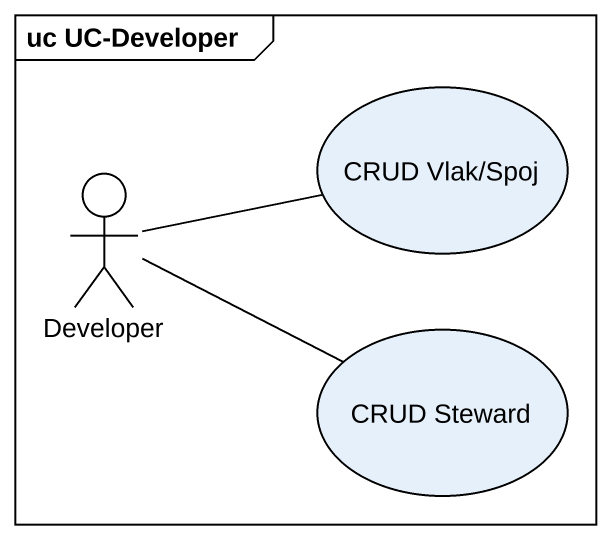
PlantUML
@startuml
mainframe uc UC-Developer
usecase "CRUD Vlak/Spoj" as CRUD_Vlak_Spoj
actor Developer
usecase "CRUD Steward" as CRUD_Steward
Developer -right- CRUD_Vlak_Spoj
Developer -right- CRUD_Steward
@enduml
